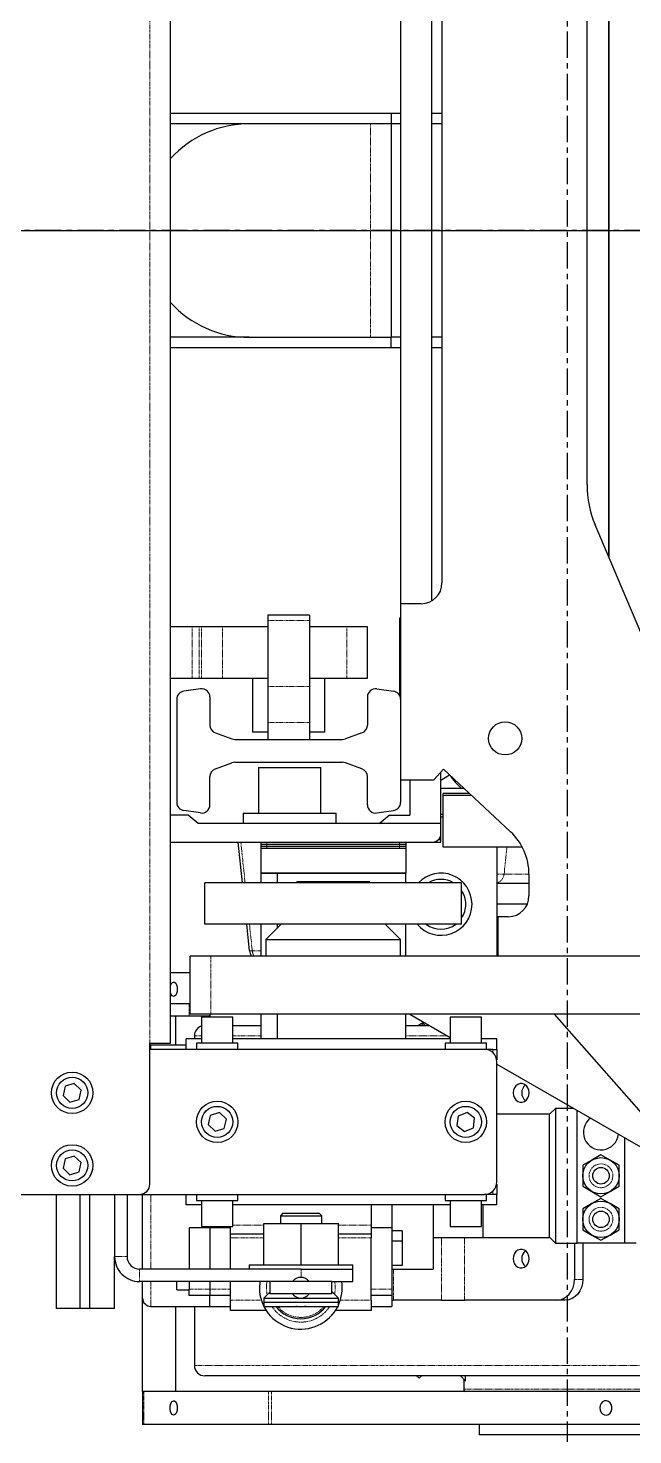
# Model space of a CAD drawing. Header units: millimetres. Extents: x -18594 to 273470, y -238787 to 48452.
# Drawn here: x 173553 to 173845, y -30699 to -30020 of the extents above; entities that cross this region are included whole.
import ezdxf

# ---------------------------------------------------------------- set-up
doc = ezdxf.new("R2010")
doc.units = ezdxf.units.MM
doc.linetypes.add('Xref AGV layout$0$CENTERX2', pattern=[20.32, 12.7, -2.54, 2.54, -2.54])
doc.linetypes.add('Xref AGV layout$0$PHANTOM', pattern=[2.5, 1.25, -0.25, 0.25, -0.25, 0.25, -0.25])
doc.layers.add('AM_BOR', color=4, linetype='Continuous', lineweight=25)
doc.layers.add('Xref AGV layout$0$ANNOTATION', color=5, linetype='Continuous')
doc.layers.add('Xref AGV layout$0$Ndc8_F_ExtraFast', color=5, linetype='Continuous', true_color=0x0000ff)

# ---------------------------------------------------------------- blocks, each defined once
blk = doc.blocks.new('Xref AGV layout$0$A$C6D3E55E3')
at = {"color": 8, "linetype": 'Xref AGV layout$0$PHANTOM', "lineweight": 18}
for p, q in [((1875.75, 729.82), (1875.75, 1513.82)), ((1982.25, 1070.32), (1982.25, 1173.32)), ((1896.24, 905.82), (1896.24, 930.82)), ((1899.57, 905.82), (1899.57, 930.82)), ((1900.75, 905.82), (1900.75, 930.82)), ((1910.74, 905.82), (1910.74, 930.82)), ((1952.75, 933.64), (1932.75, 933.64)), ((1970.75, 905.82), (1970.75, 930.82)), ((1996.75, 932.1), (1996.25, 932.1)), ((1952.75, 901.89), (1932.75, 901.89)), ((1996.75, 900.35), (1996.25, 900.35)), ((1952.75, 884.57), (1932.75, 884.57)), ((1919.66, 826.82), (1921.72, 807.2)), ((1932.25, 826.82), (1932.25, 825.82)), ((1932.25, 825.82), (1932.25, 824.82)), ((1932.25, 824.82), (1932.25, 823.82)), ((1996.25, 826.82), (1996.25, 825.82)), ((1996.25, 825.82), (1996.25, 824.82)), ((1996.25, 824.82), (1996.25, 823.82)), ((2046.73, 811.3), (2048.09, 824.32)), ((2043.25, 811.09), (2043.28, 811.3)), ((2043.28, 811.3), (2046.73, 811.3)), ((2046.73, 811.3), (2058.75, 811.3)), ((1923.82, 787.2), (1925.18, 774.3)), ((1925.18, 774.3), (1929.25, 774.3)), ((1905.25, 743.82), (1905.25, 771.82)), ((1894.75, 742.82), (1894.75, 748.82)), ((1900.75, 733.32), (1897.25, 733.32)), ((1929.25, 733.32), (1915.75, 733.32)), ((2019.47, 733.32), (1999.25, 733.32)), ((1876.25, 728.82), (1876.25, 726.82)), ((2041.25, 725.29), (2041.25, 726.82)), ((2041.25, 656.82), (2041.25, 658.35)), ((1876.25, 656.82), (1876.25, 620.82)), ((1915.75, 641.96), (1930.75, 641.96)), ((1966.75, 641.96), (1982.5, 641.96)), ((1930.75, 635.82), (1914.75, 635.82)), ((1982.5, 635.82), (1966.75, 635.82)), ((2016.6, 636.07), (2016.6, 605.82)), ((2027.58, 605.82), (2027.58, 636.07)), ((1864.75, 626.82), (1858.75, 626.82)), ((1870.75, 620.82), (1870.75, 614.82)), ((1948.75, 620.82), (1948.75, 616.82)), ((1993.29, 605.82), (1993.29, 620.82)), ((1876.25, 614.82), (1876.25, 602.82)), ((1894.75, 611.07), (1904.75, 611.07)), ((1914.75, 611.07), (1904.75, 611.07)), ((1992.5, 611.07), (1982.5, 611.07)), ((2080.66, 615.82), (2084.8, 615.82)), ((1914.75, 605.82), (1929.54, 605.82)), ((1967.7, 605.82), (1982.5, 605.82)), ((1897.25, 574.32), (2147.25, 574.32)), ((1872.79, 561.82), (1872.79, 545.82)), ((1933.02, 561.82), (1933.02, 545.82)), ((1934.41, 561.82), (1934.41, 545.82)), ((2027.25, 562.82), (2076.82, 562.82)), ((2076.82, 562.82), (2127.25, 562.82))]:
    blk.add_line(p, q, dxfattribs=at)
at = {"color": 7, "linetype": 'Continuous', "lineweight": 25}
for p, q in [((1885.75, 729.82), (1885.75, 1513.82)), ((1996.75, 1301.82), (1996.75, 941.82)), ((2011.75, 1300.48), (2011.75, 943.16)), ((2016.75, 1291.82), (2016.75, 951.82)), ((2097.25, 1279.23), (2097.25, 964.41)), ((2097.25, 964.41), (2097.25, 1279.23)), ((2086.75, 999.32), (2086.75, 1244.32)), ((1992.25, 1178.32), (1885.75, 1178.32)), ((1992.25, 1178.32), (1992.25, 1173.32)), ((1996.75, 1178.32), (1992.25, 1178.32)), ((2016.75, 1178.32), (2011.75, 1178.32)), ((1923.75, 1173.32), (1885.75, 1173.32)), ((1982.25, 1173.32), (1923.75, 1173.32)), ((1992.25, 1173.32), (1982.25, 1173.32)), ((1992.25, 1173.32), (1992.25, 1070.32)), ((1996.75, 1173.32), (1992.25, 1173.32)), ((2016.75, 1173.32), (2011.75, 1173.32)), ((1923.75, 1070.32), (1885.75, 1070.32)), ((1923.75, 1070.32), (1982.25, 1070.32)), ((1982.25, 1070.32), (1992.25, 1070.32)), ((1992.25, 1065.32), (1992.25, 1070.32)), ((1996.75, 1070.32), (1992.25, 1070.32)), ((2016.75, 1070.32), (2011.75, 1070.32)), ((1992.25, 1065.32), (1885.75, 1065.32)), ((1996.75, 1065.32), (1992.25, 1065.32)), ((2016.75, 1065.32), (2011.75, 1065.32)), ((2112.77, 927.84), (2090.72, 979.79)), ((2006.75, 941.82), (1996.75, 941.82)), ((1996.75, 941.82), (1996.75, 856.82)), ((1885.75, 930.82), (1896.24, 930.82)), ((1896.24, 930.82), (1899.57, 930.82)), ((1899.57, 930.82), (1900.75, 930.82)), ((1900.75, 930.82), (1910.74, 930.82)), ((1910.74, 930.82), (1932.75, 930.82)), ((1952.75, 936.32), (1932.75, 936.32)), ((1932.75, 936.32), (1932.75, 933.64)), ((1932.75, 933.64), (1932.75, 901.89)), ((1952.75, 936.32), (1952.75, 933.64)), ((1952.75, 933.64), (1952.75, 901.89)), ((1952.75, 930.82), (1970.75, 930.82)), ((1970.75, 930.82), (1980.75, 930.82)), ((1980.75, 905.82), (1980.75, 930.82)), ((1996.75, 934.78), (1996.25, 934.78)), ((1996.25, 934.78), (1996.25, 932.1)), ((1996.25, 932.1), (1996.25, 900.35)), ((1885.75, 905.82), (1896.24, 905.82)), ((1896.24, 905.82), (1899.57, 905.82)), ((1899.57, 905.82), (1900.75, 905.82)), ((1900.75, 905.82), (1910.74, 905.82)), ((1910.74, 905.82), (1932.75, 905.82)), ((1925.25, 905.82), (1925.25, 879.82)), ((1952.75, 905.82), (1970.75, 905.82)), ((1960.25, 879.82), (1960.25, 905.82)), ((1970.75, 905.82), (1980.75, 905.82)), ((1900.19, 900.78), (1892.19, 899.66)), ((1904.75, 896.82), (1904.75, 883.23)), ((1932.75, 901.89), (1932.75, 884.57)), ((1952.75, 901.89), (1952.75, 884.57)), ((1980.75, 896.82), (1980.75, 883.23)), ((1985.3, 900.78), (1993.3, 899.66)), ((1996.25, 900.35), (1996.25, 897.63)), ((1888.75, 895.7), (1888.75, 845.95)), ((1932.75, 884.57), (1932.75, 876.32)), ((1952.75, 884.57), (1952.75, 876.32)), ((1907.38, 879.48), (1915.38, 876.56)), ((1916.75, 876.32), (1968.75, 876.32)), ((1932.75, 879.82), (1925.25, 879.82)), ((1960.25, 879.82), (1952.75, 879.82)), ((1978.12, 879.48), (1970.12, 876.56)), ((1907.38, 862.17), (1915.38, 865.08)), ((1916.75, 865.32), (1968.75, 865.32)), ((1928.25, 862.82), (1928.25, 840.82)), ((1928.25, 862.82), (1958.25, 862.82)), ((1958.25, 840.82), (1958.25, 862.82)), ((1978.12, 862.17), (1970.12, 865.08)), ((2012.75, 856.82), (2017.52, 861.94)), ((2017.52, 861.94), (2049.84, 831.8)), ((1904.75, 844.82), (1904.75, 858.41)), ((1980.75, 844.82), (1980.75, 858.41)), ((1996.75, 856.82), (2012.75, 856.82)), ((1996.75, 856.82), (1996.75, 845.95)), ((2001.25, 856.82), (2001.25, 839.82)), ((2016.25, 835.82), (2016.25, 860.58)), ((2016.25, 856.62), (2020.36, 859.3)), ((2016.25, 852.82), (2027.3, 852.82)), ((2017.25, 849.32), (2017.25, 850.32)), ((2029.98, 850.32), (2017.25, 850.32)), ((2017.25, 824.32), (2017.25, 849.32)), ((2031.05, 849.32), (2017.25, 849.32)), ((1900.19, 840.86), (1892.19, 841.99)), ((1985.3, 840.86), (1993.3, 841.99)), ((1894.25, 839.82), (1885.75, 839.82)), ((1899.02, 835.82), (1894.25, 839.82)), ((2016.25, 835.82), (1899.02, 835.82)), ((1920.75, 840.82), (1920.75, 835.82)), ((1920.75, 840.82), (1965.75, 840.82)), ((1965.75, 835.82), (1965.75, 840.82)), ((1986.48, 835.82), (1991.25, 839.82)), ((1991.25, 839.82), (2001.25, 839.82)), ((2017.25, 840.14), (2016.25, 840.14)), ((2017.25, 838.82), (2016.25, 838.82)), ((2016.25, 830.82), (2016.25, 835.82)), ((2016.25, 826.82), (2016.25, 830.82)), ((1885.75, 826.82), (2012.25, 826.82)), ((1920.39, 807.2), (1918.32, 826.82)), ((1929.25, 826.82), (1929.25, 825.82)), ((1929.25, 825.82), (1932.25, 825.82)), ((1929.25, 825.82), (1929.25, 824.82)), ((1929.25, 824.82), (1929.25, 823.82)), ((1929.25, 824.82), (1932.25, 824.82)), ((1929.25, 823.82), (1929.25, 811.82)), ((1929.25, 823.82), (1999.25, 823.82)), ((1932.25, 825.82), (1996.25, 825.82)), ((1932.25, 824.82), (1996.25, 824.82)), ((1932.25, 823.82), (1996.25, 823.82)), ((1996.25, 825.82), (1999.25, 825.82)), ((1996.25, 824.82), (1999.25, 824.82)), ((1999.25, 826.82), (1999.25, 825.82)), ((1999.25, 825.82), (1999.25, 824.82)), ((1999.25, 824.82), (1999.25, 823.82)), ((1999.25, 823.82), (1999.25, 811.82)), ((2012.25, 826.82), (2016.25, 826.82)), ((2016.25, 827.82), (2014.89, 827.82)), ((2055.55, 824.32), (2017.25, 824.32)), ((2043.25, 824.32), (2043.25, 771.82)), ((1937.25, 811.82), (1929.25, 811.82)), ((1929.25, 811.82), (1929.25, 807.2)), ((1929.25, 811.82), (1999.25, 811.82)), ((1937.25, 811.82), (1937.25, 807.2)), ((1999.25, 811.82), (1937.25, 811.82)), ((1946.75, 807.82), (1946.75, 807.2)), ((1946.75, 807.82), (1981.75, 807.82)), ((1981.75, 807.2), (1981.75, 807.82)), ((1999.25, 807.2), (1999.25, 811.82)), ((2058.75, 811.32), (2058.75, 800.82)), ((1902.25, 787.2), (1902.25, 807.2)), ((2026.25, 807.2), (1902.25, 807.2)), ((2026.25, 787.2), (2026.25, 807.2)), ((2058.75, 806.82), (2043.25, 806.82)), ((2057.91, 796.82), (2043.25, 796.82)), ((2043.75, 790.82), (2043.75, 771.82)), ((2048.75, 790.82), (2043.75, 790.82)), ((2026.25, 787.2), (1902.25, 787.2)), ((1923.84, 774.3), (1922.49, 787.2)), ((1929.25, 787.2), (1929.25, 771.82)), ((1939.13, 787.2), (1931.75, 779.82)), ((1937.25, 787.2), (1937.25, 785.32)), ((1996.75, 779.82), (1989.37, 787.2)), ((1999.25, 771.82), (1999.25, 787.2)), ((1931.75, 779.82), (1931.75, 771.82)), ((1931.75, 779.82), (1996.75, 779.82)), ((1996.75, 771.82), (1996.75, 779.82)), ((2043.75, 776.82), (2043.25, 776.82)), ((1895.25, 743.82), (1895.25, 771.82)), ((1905.25, 771.82), (1895.25, 771.82)), ((2120.25, 771.82), (1905.25, 771.82)), ((1885.75, 763.82), (1895.25, 763.82)), ((1894.75, 748.82), (1885.75, 748.82)), ((1894.75, 748.82), (1895.25, 748.82)), ((1894.75, 742.82), (1885.75, 742.82)), ((1888.25, 728.82), (1888.25, 742.82)), ((1904.75, 742.82), (1894.75, 742.82)), ((1905.25, 743.82), (1895.25, 743.82)), ((1900.75, 742.32), (1900.75, 729.82)), ((1915.55, 742.32), (1900.75, 742.32)), ((1904.75, 743.82), (1904.75, 742.82)), ((2120.25, 743.82), (1905.25, 743.82)), ((1915.75, 742.32), (1915.55, 742.32)), ((1915.75, 729.82), (1915.75, 742.32)), ((1929.25, 743.82), (1929.25, 731.82)), ((1937.25, 743.82), (1937.25, 731.82)), ((1999.25, 731.82), (1999.25, 743.82)), ((2001.18, 743.82), (2020.75, 732.59)), ((2020.75, 742.32), (2020.75, 729.82)), ((2035.55, 742.32), (2020.75, 742.32)), ((2035.75, 742.32), (2035.55, 742.32)), ((2035.75, 729.82), (2035.75, 742.32)), ((2070.87, 743.82), (2117.7, 690.79)), ((1897.25, 733.32), (1897.25, 731.82)), ((1915.75, 738.32), (1929.25, 738.32)), ((1999.25, 738.32), (2010.76, 738.32)), ((2008.56, 738.32), (2007.49, 739.42)), ((1875.75, 729.82), (1885.75, 729.82)), ((1875.75, 661.82), (1875.75, 729.82)), ((1876.25, 728.82), (1875.75, 728.79)), ((2037.25, 726.82), (1875.75, 726.82)), ((1893.25, 728.82), (1876.25, 728.82)), ((1893.25, 726.82), (1893.25, 731.82)), ((1900.75, 731.82), (1893.25, 731.82)), ((1898.25, 729.82), (1898.25, 726.82)), ((1917.99, 729.82), (1898.25, 729.82)), ((2020.75, 731.82), (1915.75, 731.82)), ((1918.25, 729.82), (1917.99, 729.82)), ((1918.25, 726.82), (1918.25, 729.82)), ((1937.25, 731.82), (1929.25, 731.82)), ((1999.25, 731.82), (1937.25, 731.82)), ((2018.25, 729.82), (2018.25, 726.82)), ((2037.99, 729.82), (2018.25, 729.82)), ((2043.25, 731.82), (2035.75, 731.82)), ((2041.25, 726.82), (2037.25, 726.82)), ((2038.25, 729.82), (2037.99, 729.82)), ((2038.25, 726.82), (2038.25, 729.82)), ((2041.25, 726.82), (2043.25, 726.82)), ((2043.25, 726.82), (2043.25, 731.82)), ((2043.25, 726.82), (2043.25, 721.82)), ((2043.25, 721.82), (2043.16, 721.82)), ((2043.25, 721.32), (2043.23, 721.32)), ((2043.25, 662.82), (2043.25, 720.82)), ((2043.25, 719.67), (2117.95, 676.79)), ((1834.87, 708.98), (1833.83, 704.48)), ((1839.29, 710.32), (1834.87, 708.98)), ((1842.67, 707.17), (1839.29, 710.32)), ((1841.62, 702.67), (1842.67, 707.17)), ((1833.83, 704.48), (1837.2, 701.32)), ((1837.2, 701.32), (1841.62, 702.67)), ((1904.87, 694.98), (1903.83, 690.48)), ((1909.29, 696.32), (1904.87, 694.98)), ((1912.67, 693.17), (1909.29, 696.32)), ((1911.62, 688.67), (1912.67, 693.17)), ((2024.58, 694.63), (2023.98, 690.05)), ((2028.84, 696.4), (2024.58, 694.63)), ((2032.51, 693.6), (2028.84, 696.4)), ((2031.92, 689.02), (2032.51, 693.6)), ((2068.5, 695.57), (2043.25, 695.57)), ((2071.5, 698.32), (2068.5, 695.32)), ((2068.5, 695.57), (2068.5, 636.07)), ((2080.44, 698.32), (2071.5, 698.32)), ((2071.5, 698.32), (2071.5, 633.32)), ((2082, 633.32), (2082, 697.43)), ((1903.83, 690.48), (1907.2, 687.32)), ((1907.2, 687.32), (1911.62, 688.67)), ((2023.98, 690.05), (2027.65, 687.24)), ((2027.65, 687.24), (2031.92, 689.02)), ((2105, 633.32), (2105, 684.22)), ((1834.87, 673.98), (1833.83, 669.48)), ((1839.29, 675.32), (1834.87, 673.98)), ((1842.67, 672.17), (1839.29, 675.32)), ((1841.62, 667.67), (1842.67, 672.17)), ((2089.12, 673.4), (2084.75, 670.87)), ((2093.5, 675.93), (2089.12, 673.4)), ((2097.87, 673.4), (2093.5, 675.93)), ((2102.25, 670.87), (2097.87, 673.4)), ((1833.83, 669.48), (1837.2, 666.32)), ((1837.2, 666.32), (1841.62, 667.67)), ((2084.75, 670.87), (2084.75, 665.82)), ((2084.75, 665.82), (2084.75, 660.77)), ((2102.25, 665.82), (2102.25, 670.87)), ((2102.25, 660.77), (2102.25, 665.82)), ((2043.16, 661.82), (2043.25, 661.82)), ((2043.25, 662.32), (2043.23, 662.32)), ((2043.25, 661.82), (2043.25, 656.82)), ((2084.75, 660.77), (2089.12, 658.24)), ((2097.87, 658.24), (2102.25, 660.77)), ((1805.75, 656.82), (1870.75, 656.82)), ((1830.75, 601.82), (1830.75, 656.82)), ((1842.04, 601.82), (1842.04, 656.82)), ((1846.75, 601.82), (1846.75, 656.82)), ((1858.75, 656.82), (1858.75, 626.82)), ((1864.75, 656.82), (1864.75, 626.82)), ((1870.75, 656.82), (2037.25, 656.82)), ((1872.25, 620.82), (1872.25, 656.82)), ((1893.25, 651.82), (1893.25, 656.82)), ((1900.75, 651.82), (1893.25, 651.82)), ((1898.25, 656.82), (1898.25, 653.82)), ((1898.25, 653.82), (1918.25, 653.82)), ((1900.75, 653.82), (1900.75, 641.32)), ((1915.75, 641.32), (1915.75, 653.82)), ((2020.75, 651.82), (1915.75, 651.82)), ((1918.25, 653.82), (1918.25, 656.82)), ((1982.5, 651.82), (1982.5, 641.96)), ((1992.5, 651.82), (1992.5, 640.64)), ((2012.5, 651.82), (2012.5, 620.82)), ((2018.25, 656.82), (2018.25, 653.82)), ((2018.25, 653.82), (2038.25, 653.82)), ((2020.75, 653.82), (2020.75, 641.32)), ((2035.75, 641.32), (2035.75, 653.82)), ((2043.25, 651.82), (2035.75, 651.82)), ((2036.5, 651.82), (2036.5, 636.07)), ((2041.25, 656.82), (2037.25, 656.82)), ((2038.25, 653.82), (2038.25, 656.82)), ((2043.25, 656.82), (2041.25, 656.82)), ((2043.25, 651.82), (2043.25, 656.82)), ((2089.12, 652.4), (2084.75, 649.87)), ((2089.12, 658.24), (2093.5, 655.72)), ((2093.5, 654.93), (2089.12, 652.4)), ((2093.5, 655.72), (2097.87, 658.24)), ((2097.87, 652.4), (2093.5, 654.93)), ((2102.25, 649.87), (2097.87, 652.4)), ((1940, 647.82), (1938.75, 646.57)), ((1938.75, 646.57), (1938.75, 642.82)), ((1938.75, 646.57), (1958.75, 646.57)), ((1940, 647.82), (1957.5, 647.82)), ((1958.75, 646.57), (1957.5, 647.82)), ((1958.75, 642.82), (1958.75, 646.57)), ((2084.75, 649.87), (2084.75, 644.82)), ((2084.75, 644.82), (2084.75, 639.77)), ((2102.25, 644.82), (2102.25, 649.87)), ((2102.25, 639.77), (2102.25, 644.82)), ((1904.75, 640.64), (1894.75, 640.64)), ((1894.75, 640.64), (1894.75, 620.82)), ((1900.75, 641.32), (1915.75, 641.32)), ((1904.75, 640.64), (1904.75, 641.32)), ((1904.75, 640.64), (1904.75, 620.82)), ((1914.75, 640.64), (1904.75, 640.64)), ((1914.75, 637.82), (1914.75, 641.32)), ((1930.75, 622.82), (1930.75, 642.82)), ((1930.75, 642.82), (1948.75, 642.82)), ((1948.75, 622.82), (1948.75, 642.82)), ((1948.75, 642.82), (1966.75, 642.82)), ((1966.75, 622.82), (1966.75, 642.82)), ((1982.5, 641.96), (1982.5, 637.82)), ((1992.5, 640.64), (1982.5, 640.64)), ((1992.5, 640.64), (1992.5, 611.07)), ((1997.5, 639.29), (1992.5, 639.29)), ((1997.5, 639.29), (1997.5, 634.28)), ((2020.75, 641.32), (2035.75, 641.32)), ((2084.75, 639.77), (2089.12, 637.24)), ((2097.87, 637.24), (2102.25, 639.77)), ((1914.75, 637.82), (1930.75, 637.82)), ((1914.75, 635.82), (1914.75, 637.82)), ((1914.75, 620.82), (1914.75, 635.82)), ((1966.75, 637.82), (1982.5, 637.82)), ((1982.5, 637.82), (1982.5, 635.82)), ((1982.5, 605.82), (1982.5, 635.82)), ((1997.5, 634.28), (1992.5, 634.28)), ((1997.5, 634.28), (1997.5, 622.61)), ((2012.5, 636.07), (2036.5, 636.07)), ((2036.5, 636.07), (2068.5, 636.07)), ((2068.5, 636.32), (2071.5, 633.32)), ((2071.5, 633.32), (2082, 633.32)), ((2080.66, 633.32), (2080.66, 615.82)), ((2105, 633.32), (2082, 633.32)), ((2084.8, 633.32), (2084.8, 615.82)), ((2089.12, 637.24), (2093.5, 634.72)), ((2093.5, 634.72), (2097.87, 637.24)), ((2110.5, 633.32), (2105, 633.32)), ((1858.75, 601.82), (1858.75, 626.82)), ((1948.75, 620.82), (1870.75, 620.82)), ((1923.75, 622.82), (1923.75, 620.82)), ((1923.75, 622.82), (1973.75, 622.82)), ((1948.75, 620.82), (1973.75, 620.82)), ((1973.75, 620.82), (1973.75, 622.82)), ((1973.75, 614.82), (1973.75, 620.82)), ((1997.5, 622.61), (1992.5, 622.61)), ((1992.5, 620.82), (2012.5, 620.82)), ((1933.62, 614.82), (1870.75, 614.82)), ((1872.25, 606.82), (1872.25, 614.82)), ((1888.75, 610.82), (1888.75, 614.82)), ((1888.75, 610.82), (1894.75, 610.82)), ((1894.75, 614.82), (1894.75, 611.07)), ((1894.75, 608.07), (1894.75, 611.07)), ((1904.75, 614.82), (1904.75, 611.07)), ((1904.75, 611.07), (1904.75, 608.07)), ((1914.75, 605.82), (1914.75, 614.82)), ((1933.62, 614.82), (1933.62, 608.82)), ((1963.62, 614.82), (1933.62, 614.82)), ((1963.62, 608.82), (1963.62, 614.82)), ((1963.62, 614.82), (1973.75, 614.82)), ((1992.5, 611.07), (1992.5, 608.07)), ((1872.25, 561.82), (1872.25, 606.82)), ((1904.75, 608.07), (1894.75, 608.07)), ((1904.75, 602.82), (1904.75, 608.07)), ((1914.75, 608.07), (1904.75, 608.07)), ((1914.75, 600.82), (1914.75, 605.82)), ((1930.7, 604.82), (1930.7, 602.82)), ((1930.7, 604.82), (1966.8, 604.82)), ((1933.62, 609.7), (1930.75, 606.82)), ((1930.75, 606.82), (1930.75, 604.82)), ((1930.75, 606.82), (1966.75, 606.82)), ((1963.62, 608.82), (1933.62, 608.82)), ((1966.75, 606.82), (1963.62, 609.95)), ((1966.75, 604.82), (1966.75, 606.82)), ((1966.8, 602.82), (1966.8, 604.82)), ((1992.5, 608.07), (1982.5, 608.07)), ((1982.5, 605.82), (1982.5, 600.82)), ((1992.5, 608.07), (1992.5, 602.82)), ((1992.5, 605.82), (1993.29, 605.82)), ((2016.6, 605.82), (1993.29, 605.82)), ((2016.6, 605.82), (2027.58, 605.82)), ((2072.1, 605.82), (2027.58, 605.82)), ((2076.24, 605.82), (2072.1, 605.82)), ((1842.04, 601.82), (1830.75, 601.82)), ((1846.75, 601.82), (1842.04, 601.82)), ((1858.75, 601.82), (1846.75, 601.82)), ((1876.25, 602.82), (1904.75, 602.82)), ((1888.25, 561.82), (1888.25, 602.82)), ((1897.25, 602.82), (1897.25, 574.32)), ((1904.75, 602.82), (1914.75, 602.82)), ((1931.92, 600.82), (1914.75, 600.82)), ((1930.7, 602.82), (1966.8, 602.82)), ((1982.5, 600.82), (1965.33, 600.82)), ((1982.5, 602.82), (1992.5, 602.82)), ((2075.76, 569.32), (1902.25, 569.32)), ((2005.68, 568.18), (2006.82, 569.32)), ((2025.67, 569.32), (2028.18, 566.81)), ((2027.25, 567.74), (2027.25, 562.82)), ((2028.18, 566.81), (2028.18, 569.32)), ((2147.25, 569.32), (2075.76, 569.32)), ((1872.25, 561.82), (1872.25, 545.82)), ((1872.79, 561.82), (1872.25, 561.82)), ((1933.02, 561.82), (1872.79, 561.82)), ((1934.41, 561.82), (1933.02, 561.82)), ((2147.25, 561.82), (1934.41, 561.82)), ((1872.79, 545.82), (1872.25, 545.82)), ((1933.02, 545.82), (1872.79, 545.82)), ((1934.41, 545.82), (1933.02, 545.82)), ((2147.25, 545.82), (1934.41, 545.82)), ((2034.75, 545.82), (2034.75, 540.82)), ((2107.3, 540.82), (2034.75, 540.82)), ((2119.75, 540.82), (2107.3, 540.82))]:
    blk.add_line(p, q, dxfattribs=at)
at = {"color": 7, "linetype": 'Continuous', "lineweight": 25, "flags": 128}
for points in [[(1885.75, 757.49), (1886.09, 758.36), (1886.57, 758.98), (1887.12, 759.26), (1887.68, 759.17), (1888.21, 758.71), (1888.62, 757.94), (1888.89, 756.94), (1888.99, 755.82)], [(1888.99, 755.82), (1888.89, 754.7), (1888.62, 753.7), (1888.21, 752.93), (1887.68, 752.48), (1887.12, 752.38), (1886.57, 752.66), (1886.09, 753.28), (1885.75, 754.16)], [(2007.04, 738.32), (2007.06, 738.34), (2007.42, 738.95), (2007.53, 739.33), (2007.36, 739.46)], [(2058.83, 705.82), (2058.68, 707.09), (2058.22, 708.25), (2057.5, 709.22), (2056.58, 709.92), (2055.53, 710.28), (2054.43, 710.28), (2053.38, 709.92), (2052.46, 709.22), (2051.74, 708.25), (2051.28, 707.09), (2051.13, 705.82), (2051.28, 704.55), (2051.74, 703.39), (2052.46, 702.42), (2053.38, 701.73), (2054.43, 701.37), (2055.53, 701.37), (2056.58, 701.73), (2057.5, 702.42), (2058.22, 703.39), (2058.68, 704.55), (2058.83, 705.82)], [(2058.83, 625.82), (2058.68, 627.09), (2058.22, 628.25), (2057.5, 629.22), (2056.58, 629.92), (2055.53, 630.28), (2054.43, 630.28), (2053.38, 629.92), (2052.46, 629.22), (2051.74, 628.25), (2051.28, 627.09), (2051.13, 625.82), (2051.28, 624.55), (2051.74, 623.39), (2052.46, 622.42), (2053.38, 621.73), (2054.43, 621.37), (2055.53, 621.37), (2056.58, 621.73), (2057.5, 622.42), (2058.22, 623.39), (2058.68, 624.55), (2058.83, 625.82)], [(1928.85, 614.82), (1928.8, 614.49), (1928.62, 611.82)], [(2072.1, 605.82), (2073.77, 606.01), (2075.38, 606.58), (2076.86, 607.51), (2078.16, 608.75), (2079.22, 610.27), (2080.01, 612), (2080.5, 613.87), (2080.66, 615.82)], [(2084.8, 615.82), (2084.63, 613.87), (2084.15, 612), (2083.35, 610.27), (2082.29, 608.75), (2080.99, 607.51), (2079.51, 606.58), (2077.91, 606.01), (2076.24, 605.82)], [(1948.62, 602.51), (1946.81, 602.69), (1946.23, 602.82)], [(1951.02, 602.82), (1950.44, 602.69), (1948.62, 602.51)], [(1888.99, 553.82), (1888.89, 552.7), (1888.62, 551.7), (1888.21, 550.93), (1887.68, 550.48), (1887.12, 550.38), (1886.57, 550.66), (1886.09, 551.28), (1885.74, 552.18), (1885.56, 553.25), (1885.56, 554.39), (1885.74, 555.46), (1886.09, 556.36), (1886.57, 556.98), (1887.12, 557.26), (1887.68, 557.17), (1888.21, 556.71), (1888.62, 555.94), (1888.89, 554.94), (1888.99, 553.82)], [(2092.92, 553.82), (2093.08, 552.7), (2093.55, 551.7), (2094.26, 550.93), (2095.15, 550.48), (2096.12, 550.38), (2097.06, 550.66), (2097.88, 551.28), (2098.48, 552.18), (2098.79, 553.25), (2098.79, 554.39), (2098.48, 555.46), (2097.88, 556.36), (2097.06, 556.98), (2096.12, 557.26), (2095.15, 557.17), (2094.26, 556.71), (2093.55, 555.94), (2093.08, 554.94), (2092.92, 553.82)]]:
    blk.add_lwpolyline(points, dxfattribs=at)
at = {"color": 7, "linetype": 'Continuous', "lineweight": 25}
for centre, radius in [((2047.25, 876.82), 8), ((1838.25, 705.82), 10), ((1838.25, 705.82), 7.5), ((1908.25, 691.82), 10), ((1908.25, 691.82), 7.5), ((2028.25, 691.82), 10), ((2028.25, 691.82), 7.5), ((1838.25, 670.82), 10), ((1838.25, 670.82), 7.5), ((2093.5, 665.82), 8.75), ((2093.5, 665.82), 4), ((2093.5, 644.82), 8.75), ((2093.5, 644.82), 4)]:
    blk.add_circle(centre, radius, dxfattribs=at)
at = {"color": 8, "linetype": 'Xref AGV layout$0$PHANTOM', "lineweight": 18}
for centre in [(2093.5, 665.82), (2093.5, 644.82)]:
    blk.add_circle(centre, 5.75, dxfattribs=at)
at = {"color": 7, "linetype": 'Continuous', "lineweight": 25}
for centre, radius, start, end in [((1923.75, 1121.82), 51.5, 90, 137.54978), ((1923.75, 1121.82), 51.5, 222.45022, 270), ((2136.75, 999.32), 50, 180, 203), ((2006.75, 951.82), 10, 270, 0), ((1892.75, 895.7), 4, 98, 180), ((1900.75, 896.82), 4, 0, 98), ((1984.75, 896.82), 4, 82, 180), ((1992.75, 895.7), 4, 0, 82), ((1908.75, 883.23), 4, 180, 250), ((1976.75, 883.23), 4, 290, 0), ((1916.75, 880.32), 4, 250, 270), ((1968.75, 880.32), 4, 270, 290), ((1908.75, 858.41), 4, 110, 180), ((1916.75, 861.32), 4, 90, 110), ((1968.75, 861.32), 4, 70, 90), ((1976.75, 858.41), 4, 0, 70), ((2047.25, 876.82), 32, 213.81171, 228.59038), ((1892.75, 845.95), 4, 180, 262), ((1900.75, 844.82), 4, 262, 0), ((1984.75, 844.82), 4, 180, 278), ((1992.75, 845.95), 4, 278, 0), ((2012.25, 830.82), 4, 270, 0), ((2030.75, 811.32), 28, 0, 47), ((2016.25, 796.82), 15, 0, 136.2053), ((2016.25, 796.82), 12, 59.89362, 120.10638), ((2016.25, 796.82), 12, 0, 33.55731), ((2048.75, 800.82), 10, 270, 0), ((2016.25, 796.82), 15, 219.88561, 0), ((2016.25, 796.82), 12, 326.44269, 0), ((2016.25, 796.82), 12, 233.28039, 306.71961), ((1928.82, 774.82), 5, 186, 216.8699), ((1902.25, 733.32), 5, 107.4576, 180), ((2009.46, 733.8), 6.04, 110.27372, 131.50006), ((2037.25, 720.82), 6, 0, 90), ((2059.94, 705.94), 4.68, 128.16459, 181.46078), ((2059.94, 705.7), 4.68, 178.53994, 231.8347), ((2093.5, 686.82), 8.5, 126.0246, 353.24367), ((1870.75, 661.82), 5, 270, 0), ((2037.25, 662.82), 6, 270, 0), ((1870.75, 626.82), 12, 180, 270), ((1870.75, 626.82), 6, 180, 270), ((2059.94, 625.94), 4.68, 128.1653, 181.46006), ((2059.94, 625.7), 4.68, 178.53922, 231.83541), ((1948.62, 611.82), 20, 180, 333.25632), ((1948.62, 611.82), 5, 36.8699, 143.1301), ((1948.62, 611.82), 20, 335.33318, 8.62693), ((1876.25, 606.82), 4, 180, 270), ((1948.62, 611.82), 5, 216.8699, 323.1301), ((1948.62, 611.82), 15, 216.8699, 323.1301), ((1902.25, 574.32), 5, 180, 270), ((2048.77, 613.63), 62.63, 225.02305, 226.52107), ((2028.25, 562.82), 1, 180, 270)]:
    blk.add_arc(centre, radius, start, end, dxfattribs=at)
at = {"color": 8, "linetype": 'Xref AGV layout$0$PHANTOM', "lineweight": 18}
for centre, radius, start, end in [((2041.76, 811.81), 4.99, 287.29865, 354.12066), ((1930.62, 774.77), 5.46, 184.91781, 212.63845), ((1948.62, 611.82), 16.61, 169.59308, 191.75805), ((1948.62, 611.82), 16.61, 348.97422, 10.40692), ((1948.62, 611.82), 16.61, 212.814, 270), ((1948.62, 611.82), 14.33, 218.91863, 270), ((1948.62, 611.82), 14.33, 270, 321.08137), ((1948.62, 611.82), 16.61, 270, 327.186)]:
    blk.add_arc(centre, radius, start, end, dxfattribs=at)
for centre, major_axis, ratio, start_param, end_param in [((2045.92, 836.3), (2.67, 25), 0.105726, 3.142763, 3.152895), ((1933.85, 774.82), (10, 0.52), 0.01396, 3.142326, 3.66299)]:
    blk.add_ellipse(centre, major_axis=major_axis, ratio=ratio, start_param=start_param, end_param=end_param, dxfattribs=at)
at = {"layer": 'Xref AGV layout$0$ANNOTATION', "linetype": 'Xref AGV layout$0$CENTERX2'}
for p, q in [((2077.25, 1786.75), (2077.25, 461.89)), ((3438.28, 1121.82), (0, 1121.82))]:
    blk.add_line(p, q, dxfattribs=at)
blk = doc.blocks.new('Xref AGV layout$0$AGV single fwd')
at = {"rotation": 180}
blk.add_blockref('Xref AGV layout$0$A$C6D3E55E3', (37023.03, -236789.55), dxfattribs=at)
blk = doc.blocks.new('Xref AGV layout')
at = {"layer": 'Xref AGV layout$0$Ndc8_F_ExtraFast'}
blk.add_lwpolyline([(173382, -30118), (175782, -30118)], dxfattribs=at)
at = {"rotation": 180}
blk.add_blockref('Xref AGV layout$0$AGV single fwd', (208758.83, -268029.38), dxfattribs=at)

msp = doc.modelspace()

# ---------------------------------------------------------------- block references
at = {"layer": 'AM_BOR'}
msp.add_blockref('Xref AGV layout', (0, 0), dxfattribs=at)

doc.saveas('drawing.dxf')
